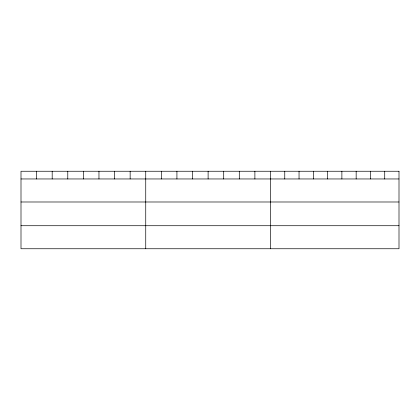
<?xml version="1.0" encoding="UTF-8"?>
<svg xmlns="http://www.w3.org/2000/svg" width="420" height="420" viewBox="0 0 420 420"><rect width="100%" height="100%" fill="white"/><g stroke="black" fill="none" stroke-linecap="round" stroke-linejoin="round"><path stroke-width="0.63" d="M21 178.957L399 178.957M21 201.989L399 201.989M21 225.719L399 225.719M384.72 171.25L384.72 178.957M370.44 171.25L370.44 178.957M356.16 171.25L356.16 178.957M341.88 171.25L341.88 178.957M327.6 171.25L327.6 178.957M313.32 171.25L313.32 178.957M299.04 171.25L299.04 178.957M284.76 171.25L284.76 178.957M270.48 171.25L270.48 248.75M254.888 171.25L254.888 178.957M239.295 171.25L239.295 178.957M223.703 171.25L223.703 178.957M208.11 171.25L208.11 178.957M192.518 171.25L192.518 178.957M176.925 171.25L176.925 178.957M161.333 171.25L161.333 178.957M145.74 171.25L145.74 248.75M130.148 171.25L130.148 178.957M114.555 171.25L114.555 178.957M98.963 171.25L98.963 178.957M83.37 171.25L83.37 178.957M67.778 171.25L67.778 178.957M52.185 171.25L52.185 178.957M36.593 171.25L36.593 178.957M399 171.25L21 171.25L21 248.75L399 248.75L399 171.25"/></g></svg>
